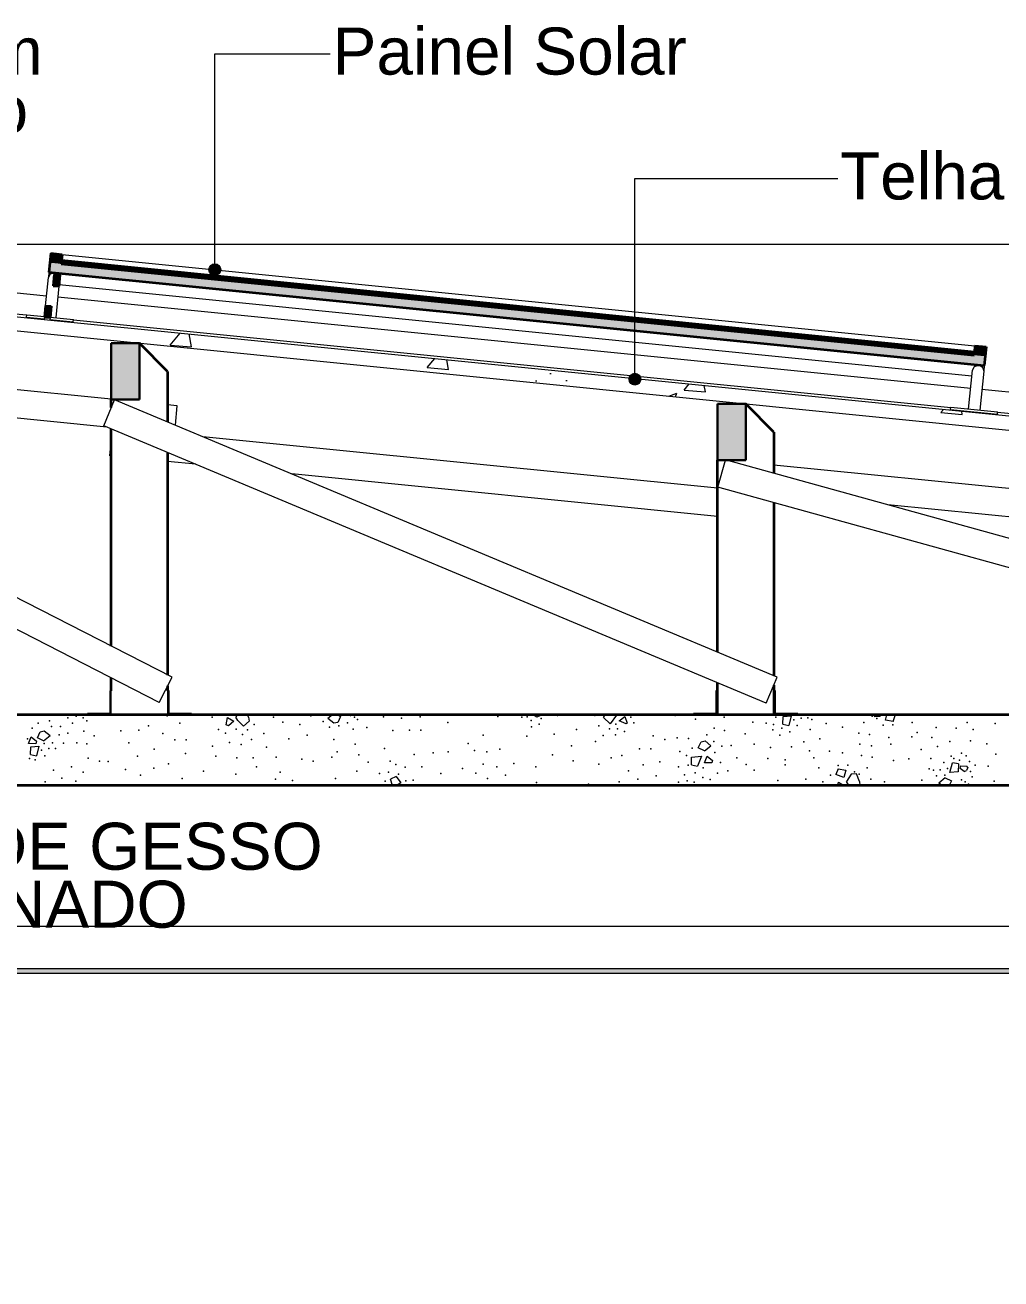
# Model space of a CAD drawing. Header units: metres. Extents: x -77 to 97, y 0 to 6.
# Drawn here: x 68.532 to 70.608, y 3.296 to 5.962 of the extents above; entities that cross this region are included whole.
import ezdxf

# ---------------------------------------------------------------- set-up
doc = ezdxf.new("R2010")
doc.units = ezdxf.units.M
doc.header["$MEASUREMENT"] = 0
doc.linetypes.add('broken', pattern=[2.46944, 1.41111, -1.05833])
for name, color, linetype in [('COTAS CORTE', 7, 'Continuous'), ('FORRO.EXEC', 7, 'Continuous'), ('LAJES.EST', 7, 'Continuous'), ('NOTAS-LAYOUT.EXEC', 7, 'Continuous'), ('S-BEAM-____-OTLN.IFC Model', 7, 'Continuous')]:
    doc.layers.add(name, color=color, linetype=linetype)
for name, color, linetype, lineweight, true_color in [('COTAS CORTE_Caneta_No__25', 7, 'Continuous', 13, 0x982312), ('ESTRUTURA-COB.EST_Caneta_No__97', 7, 'Continuous', 5, 0x6b6b6b), ('S-BEAM-____-OTLN.IFC Model_Caneta_No__13', 7, 'Continuous', 0, 0xaaaaaa)]:
    doc.layers.add(name, color=color, linetype=linetype, lineweight=lineweight, true_color=true_color)
for name, color, linetype, lineweight in [('ESTRUTURA-COB.EST_Caneta_No__241', 7, 'Continuous', 13), ('FORRO.EXEC_Caneta_No__241', 7, 'Continuous', 13), ('LAJES.EST_Caneta_No__1', 7, 'Continuous', 35), ('LAJES.EST_Caneta_No__241', 7, 'Continuous', 13), ('LAJES.EST_Caneta_No__96', 252, 'Continuous', 0), ('NOTAS-LAYOUT.EXEC_Caneta_No__241', 7, 'Continuous', 13), ('NOTAS-LAYOUT.EXEC_Caneta_No__5', 7, 'Continuous', 15), ('PAREDE CONSTRUIR_Caneta_No__241', 7, 'Continuous', 13), ('S-BEAM-____-OTLN.IFC Model_Caneta_No__1', 7, 'Continuous', 35), ('S-BEAM-____-OTLN.IFC Model_Caneta_No__2', 7, 'Continuous', 30)]:
    doc.layers.add(name, color=color, linetype=linetype, lineweight=lineweight)
doc.styles.add('ESTILO_GERADO_1', font='arial.ttf')
doc.dimstyles.new('ESTILO_GERADO__10', dxfattribs={"dimtxt": 0.1, "dimasz": 0.0475, "dimexe": 0.18, "dimexo": 0.624631, "dimgap": 0, "dimtad": 1, "dimzin": 0, "dimdsep": 46, "dimtxsty": 'ESTILO_GERADO_1', "dimblk": 'ARROWHEAD_11', "dimblk1": 'ARROWHEAD_11', "dimblk2": 'ARROWHEAD_11', "dimcen": 0.09, "dimclrd": 256, "dimclre": 256, "dimclrt": 256, "dimadec": 0, "dimazin": 0, "dimtfac": 1, "dimtdec": 4, "dimtmove": 0, "dimatfit": 3, "dimfxl": 0, "dimtolj": 1, "dimtzin": 0, "dimarcsym": 0})

# ---------------------------------------------------------------- blocks, each defined once
blk = doc.blocks.new('*X144', base_point=(29.8752, 0.7953))
at = {"layer": 'LAJES.EST_Caneta_No__241', "color": 7, "linetype": 'Continuous', "lineweight": 13}
for p, q in [((68.9596, 4.4738), (68.9625, 4.4894)), ((68.9625, 4.4894), (68.9757, 4.4819)), ((68.9757, 4.4819), (68.9647, 4.4717)), ((68.9826, 4.4953), (68.9799, 4.4906)), ((68.9842, 4.4836), (68.9799, 4.4906)), ((68.9964, 4.471), (68.9842, 4.4836)), ((69.008, 4.4822), (68.9964, 4.471)), ((69.0071, 4.4906), (69.0054, 4.4953)), ((69.0071, 4.4906), (69.008, 4.4822)), ((69.1856, 4.4953), (69.176, 4.4874)), ((69.1886, 4.4774), (69.176, 4.4874)), ((69.1968, 4.4794), (69.1886, 4.4774)), ((69.1964, 4.4953), (69.2029, 4.4921)), ((69.2029, 4.4921), (69.1968, 4.4794)), ((69.6207, 4.4906), (69.6124, 4.4953)), ((69.6285, 4.4939), (69.6207, 4.4906)), ((69.6289, 4.4953), (69.6285, 4.4939)), ((69.7621, 4.4894), (69.7658, 4.4953)), ((69.7621, 4.4894), (69.7762, 4.4766)), ((69.79, 4.4947), (69.7762, 4.4766)), ((69.7887, 4.4953), (69.79, 4.4947)), ((69.7954, 4.4827), (69.8073, 4.492)), ((69.8107, 4.4761), (69.7954, 4.4827)), ((69.8073, 4.492), (69.8126, 4.478)), ((70.1435, 4.4755), (70.1441, 4.4922)), ((70.1441, 4.4922), (70.1615, 4.4933)), ((70.1615, 4.4933), (70.1565, 4.4727)), ((70.3376, 4.4953), (70.3389, 4.4918)), ((70.3389, 4.4918), (70.3509, 4.4925)), ((70.3509, 4.4925), (70.3525, 4.4953)), ((70.3619, 4.4841), (70.3649, 4.4953)), ((70.3783, 4.4812), (70.3619, 4.4841)), ((70.3781, 4.4953), (70.3829, 4.4937)), ((70.3783, 4.4812), (70.3829, 4.4937)), ((68.5577, 4.4468), (68.5639, 4.4595)), ((68.5639, 4.4595), (68.572, 4.4616)), ((68.572, 4.4616), (68.5847, 4.4515)), ((68.9647, 4.4717), (68.9596, 4.4738)), ((69.8126, 4.478), (69.8107, 4.4761)), ((70.1435, 4.4755), (70.1565, 4.4727)), ((68.5386, 4.4347), (68.5442, 4.4487)), ((68.5545, 4.4339), (68.5386, 4.4347)), ((68.5429, 4.4108), (68.5435, 4.4275)), ((68.5435, 4.4275), (68.561, 4.4286)), ((68.5442, 4.4487), (68.5558, 4.4392)), ((68.5558, 4.4392), (68.5545, 4.4339)), ((68.561, 4.4286), (68.5559, 4.408)), ((68.5711, 4.4404), (68.5577, 4.4468)), ((68.5711, 4.4404), (68.5847, 4.4515)), ((69.9639, 4.425), (69.97, 4.4377)), ((69.97, 4.4377), (69.9782, 4.4398)), ((69.9772, 4.4186), (69.9909, 4.4298)), ((69.9782, 4.4398), (69.9909, 4.4298)), ((68.5429, 4.4108), (68.5559, 4.408)), ((69.9491, 4.389), (69.9497, 4.4057)), ((69.9497, 4.4057), (69.9706, 4.4076)), ((69.9706, 4.4076), (69.962, 4.3862)), ((69.9772, 4.4186), (69.9639, 4.425)), ((69.9771, 4.3937), (69.9828, 4.4077)), ((69.9828, 4.4077), (69.9944, 4.3982)), ((69.9491, 4.389), (69.962, 4.3862)), ((69.993, 4.393), (69.9771, 4.3937)), ((69.9944, 4.3982), (69.993, 4.393)), ((70.2613, 4.3807), (70.2567, 4.3682)), ((70.2613, 4.3807), (70.2777, 4.3778)), ((70.2777, 4.3778), (70.2736, 4.3625)), ((70.4993, 4.3731), (70.5044, 4.3937)), ((70.5167, 4.3743), (70.4993, 4.3731)), ((70.5174, 4.3909), (70.5044, 4.3937)), ((70.5174, 4.3909), (70.5167, 4.3743)), ((70.5211, 4.3816), (70.5224, 4.3868)), ((70.5292, 4.3749), (70.5211, 4.3816)), ((70.5224, 4.3868), (70.535, 4.3862)), ((70.5292, 4.3749), (70.5347, 4.377)), ((70.5371, 4.3831), (70.5347, 4.377)), ((70.5371, 4.3831), (70.535, 4.3862)), ((69.3212, 4.3645), (69.3091, 4.3589)), ((69.3133, 4.3453), (69.3091, 4.3589)), ((69.3212, 4.3645), (69.3307, 4.3508)), ((69.3307, 4.3508), (69.3216, 4.3453)), ((70.2736, 4.3625), (70.2567, 4.3682)), ((70.2609, 4.3453), (70.2621, 4.3523)), ((70.2621, 4.3523), (70.2744, 4.3453)), ((70.2888, 4.3694), (70.2795, 4.3535)), ((70.2838, 4.3464), (70.2795, 4.3535)), ((70.2849, 4.3453), (70.2838, 4.3464)), ((70.3007, 4.3701), (70.2888, 4.3694)), ((70.3067, 4.3534), (70.3007, 4.3701)), ((70.3067, 4.3534), (70.3076, 4.3453)), ((70.4892, 4.3613), (70.4756, 4.3502)), ((70.4818, 4.3453), (70.4756, 4.3502)), ((70.4892, 4.3613), (70.5026, 4.355)), ((70.5026, 4.355), (70.4979, 4.3453))]:
    blk.add_line(p, q, dxfattribs=at)
for p in [(68.5834, 4.4829), (68.6222, 4.4891), (68.6406, 4.4926), (68.6553, 4.4893), (68.6628, 4.4824), (68.8336, 4.4933), (68.9294, 4.4901), (69.0601, 4.4902), (69.0802, 4.4799), (69.1397, 4.4934), (69.1658, 4.4811), (69.2239, 4.4942), (69.2321, 4.4903), (69.2388, 4.4852), (69.2939, 4.4914), (69.3324, 4.488), (69.3723, 4.4909), (69.431, 4.4789), (69.5371, 4.4921), (69.5883, 4.4906), (69.6001, 4.4913), (69.6082, 4.4837), (69.6298, 4.4876), (69.6643, 4.4938), (69.7439, 4.4939), (69.8201, 4.4906), (69.9148, 4.494), (69.9582, 4.4864), (70.0191, 4.4905), (70.08, 4.4798), (70.1287, 4.4903), (70.1669, 4.4848), (70.1824, 4.4881), (70.1969, 4.4888), (70.2057, 4.4857), (70.3162, 4.4792), (70.3337, 4.4927), (70.3436, 4.4876), (70.3941, 4.4949), (70.4192, 4.4794), (70.5359, 4.4793), (70.5726, 4.4948), (68.5464, 4.4673), (68.5593, 4.4778), (68.5878, 4.4703), (68.604, 4.4526), (68.6072, 4.4709), (68.6226, 4.4565), (68.6322, 4.478), (68.6564, 4.4609), (68.7351, 4.4616), (68.7739, 4.4631), (68.7941, 4.4723), (68.8249, 4.4555), (68.8608, 4.4774), (68.943, 4.4645), (68.9583, 4.4561), (68.9807, 4.4649), (68.994, 4.4535), (69.0047, 4.4635), (69.0187, 4.4749), (69.0398, 4.4559), (69.1164, 4.4746), (69.1314, 4.4521), (69.1789, 4.4692), (69.1994, 4.472), (69.2176, 4.4782), (69.2294, 4.465), (69.2587, 4.4683), (69.3142, 4.4619), (69.3497, 4.4625), (69.3735, 4.4627), (69.5063, 4.4524), (69.6091, 4.4696), (69.6254, 4.4759), (69.6571, 4.454), (69.7051, 4.4644), (69.7525, 4.4722), (69.775, 4.4656), (69.7877, 4.4527), (69.7883, 4.4757), (69.792, 4.4659), (69.807, 4.4602), (69.8268, 4.4782), (69.982, 4.4528), (69.9978, 4.4667), (70.0195, 4.4619), (70.0636, 4.4548), (70.1082, 4.478), (70.1228, 4.4633), (70.1241, 4.4747), (70.1372, 4.4525), (70.1414, 4.4672), (70.1589, 4.459), (70.1743, 4.4726), (70.2022, 4.4639), (70.2361, 4.4768), (70.2704, 4.4695), (70.3056, 4.4566), (70.3282, 4.4533), (70.3574, 4.4735), (70.3781, 4.4743), (70.4296, 4.4578), (70.4698, 4.4683), (70.5122, 4.4669), (70.5488, 4.4639), (70.5954, 4.4769), (68.5367, 4.4447), (68.5722, 4.4344), (68.5898, 4.4357), (68.613, 4.435), (68.6416, 4.4357), (68.6628, 4.4335), (68.6787, 4.4509), (68.7522, 4.4356), (68.8503, 4.4421), (68.8744, 4.4423), (68.9306, 4.4287), (68.9668, 4.4363), (68.9912, 4.4326), (69.0133, 4.443), (69.0451, 4.427), (69.0926, 4.4444), (69.1886, 4.4428), (69.2338, 4.4328), (69.4744, 4.4347), (69.5994, 4.4502), (69.6942, 4.4296), (69.7453, 4.4388), (69.7618, 4.4517), (69.8682, 4.4509), (69.8926, 4.4428), (69.9188, 4.4468), (69.943, 4.4454), (69.9972, 4.439), (70.014, 4.4288), (70.0339, 4.4299), (70.083, 4.4327), (70.1175, 4.426), (70.162, 4.4277), (70.1882, 4.4382), (70.2225, 4.4447), (70.3074, 4.4327), (70.3322, 4.4292), (70.3692, 4.4474), (70.3735, 4.4328), (70.4181, 4.4483), (70.4605, 4.4475), (70.4727, 4.4282), (70.4989, 4.4387), (70.5433, 4.4404), (70.5779, 4.4337), (68.5408, 4.4026), (68.5528, 4.3994), (68.5663, 4.4202), (68.5738, 4.4079), (68.5818, 4.4235), (68.5963, 4.4241), (68.6661, 4.4036), (68.7707, 4.4076), (68.8061, 4.4226), (68.8729, 4.4131), (68.9371, 4.4072), (68.9819, 4.4038), (69.0168, 4.4039), (69.066, 4.4054), (69.1204, 4.4009), (69.1844, 4.4055), (69.1958, 4.4169), (69.2418, 4.4104), (69.2966, 4.4237), (69.3592, 4.4111), (69.3995, 4.4149), (69.4316, 4.417), (69.4874, 4.4197), (69.5143, 4.4169), (69.5419, 4.4221), (69.6537, 4.4107), (69.7787, 4.4039), (69.801, 4.4086), (69.8391, 4.4229), (69.8627, 4.4228), (69.9247, 4.4171), (69.9387, 4.4087), (69.9508, 4.4243), (69.999, 4.415), (70.046, 4.4039), (70.1121, 4.4025), (70.1486, 4.3995), (70.2004, 4.4189), (70.21, 4.4041), (70.2428, 4.4181), (70.2704, 4.4144), (70.3114, 4.4086), (70.334, 4.4052), (70.4118, 4.4015), (70.4383, 4.4217), (70.4587, 4.4025), (70.5019, 4.4074), (70.5074, 4.4023), (70.5195, 4.3992), (70.5237, 4.4139), (70.5338, 4.4079), (70.5972, 4.4116), (68.5921, 4.3778), (68.6304, 4.385), (68.6554, 4.3738), (68.6901, 4.3971), (68.7082, 4.3964), (68.7455, 4.3794), (68.8056, 4.382), (68.837, 4.3915), (68.911, 4.3759), (69.024, 4.3851), (69.0743, 4.3732), (69.1448, 4.3971), (69.2376, 4.3759), (69.2616, 4.395), (69.3046, 4.3732), (69.308, 4.3966), (69.3203, 4.3901), (69.3405, 4.3841), (69.3759, 4.3846), (69.4625, 4.3814), (69.5064, 4.3907), (69.5356, 4.3846), (69.5712, 4.3921), (69.6185, 4.385), (69.6975, 4.3978), (69.7521, 4.3906), (69.8157, 4.376), (69.8464, 4.3888), (69.8824, 4.3958), (69.9218, 4.3851), (69.9422, 4.3883), (69.957, 4.372), (69.9742, 4.383), (70.0108, 4.394), (70.0267, 4.3763), (70.0654, 4.3895), (70.0824, 4.3781), (70.1485, 4.389), (70.2204, 4.3825), (70.2615, 4.3876), (70.2822, 4.3884), (70.296, 4.3743), (70.3234, 4.3827), (70.3792, 4.398), (70.4552, 4.3807), (70.464, 4.3776), (70.4784, 4.3783), (70.4865, 4.3938), (70.494, 4.3816), (70.5412, 4.3965), (70.5433, 4.375), (70.5526, 4.3884), (70.5809, 4.3866), (68.5745, 4.3531), (68.6101, 4.3607), (68.6393, 4.3545), (68.7768, 4.367), (68.8655, 4.3602), (68.9563, 4.346), (68.9803, 4.3693), (69.0641, 4.3584), (69.1004, 4.3556), (69.1921, 4.3602), (69.2856, 4.3708), (69.2975, 4.3542), (69.3263, 4.3692), (69.3414, 4.3551), (69.3576, 4.3568), (69.4158, 4.3705), (69.4903, 4.3714), (69.5153, 4.3602), (69.5536, 4.3674), (69.5929, 4.3458), (69.6193, 4.3514), (69.7303, 4.3483), (69.7957, 4.3531), (69.835, 4.3583), (69.8743, 4.3654), (69.883, 4.3457), (69.9218, 4.3519), (69.9343, 4.368), (69.9402, 4.3554), (69.9549, 4.3522), (69.9736, 4.3625), (69.9888, 4.3582), (70.0049, 4.3715), (70.1333, 4.3561), (70.1925, 4.3587), (70.229, 4.3529), (70.2455, 4.3669), (70.306, 4.3692), (70.331, 4.3583), (70.3597, 4.3531), (70.4393, 4.3562), (70.4705, 4.366), (70.4881, 4.3673), (70.5236, 4.357), (70.5317, 4.3531), (70.5385, 4.348), (70.5469, 4.3634), (70.5935, 4.3542)]:
    blk.add_point(p, dxfattribs=at)
blk = doc.blocks.new('*D148', base_point=(29.8752, 0.7953))
at = {"layer": 'COTAS CORTE_Caneta_No__25', "linetype": 'Continuous', "lineweight": 13, "true_color": 0x982312}
for points in [[(70.7767, 3.9553), (70.7776, 3.9505), (70.7803, 3.9464), (70.7844, 3.9437), (70.7892, 3.9428), (70.794, 3.9437), (70.798, 3.9464), (70.8007, 3.9505), (70.8017, 3.9553), (70.8007, 3.9601), (70.798, 3.9641), (70.794, 3.9668), (70.7892, 3.9678), (70.7844, 3.9668), (70.7803, 3.9641), (70.7776, 3.9601)], [(70.7767, 3.9453), (70.7776, 3.9405), (70.7803, 3.9364), (70.7844, 3.9337), (70.7892, 3.9328), (70.794, 3.9337), (70.798, 3.9364), (70.8007, 3.9405), (70.8017, 3.9453), (70.8007, 3.9501), (70.798, 3.9541), (70.794, 3.9568), (70.7892, 3.9578), (70.7844, 3.9568), (70.7803, 3.9541), (70.7776, 3.9501)], [(70.7767, 0.7953), (70.7776, 0.7905), (70.7803, 0.7864), (70.7844, 0.7837), (70.7892, 0.7828), (70.794, 0.7837), (70.798, 0.7864), (70.8007, 0.7905), (70.8017, 0.7953), (70.8007, 0.8001), (70.798, 0.8041), (70.794, 0.8068), (70.7892, 0.8078), (70.7844, 0.8068), (70.7803, 0.8041), (70.7776, 0.8001)]]:
    blk.add_hatch(color=24, dxfattribs=at).paths.add_polyline_path(points)
at = {"layer": 'COTAS CORTE_Caneta_No__25', "color": 24, "linetype": 'Continuous', "lineweight": 13, "true_color": 0x982312}
for p, q in [((70.7767, 3.9453), (70.1646, 3.9453)), ((70.7892, 0.8078), (70.7892, 3.9328)), ((70.8361, 3.9453), (70.8017, 3.9453)), ((70.7767, 0.7953), (70.7423, 0.7953)), ((70.7892, 0.7703), (70.7892, 0.7828)), ((71.4138, 0.7953), (70.8017, 0.7953))]:
    blk.add_line(p, q, dxfattribs=at)
for centre in [(70.7892, 3.9453), (70.7892, 0.7953)]:
    blk.add_circle(centre, 0.0125, dxfattribs=at)
at = {"layer": 'COTAS CORTE_Caneta_No__25', "color": 24, "lineweight": 13, "true_color": 0x982312, "char_height": 0.1, "attachment_point": 7, "rotation": 90, "style": 'ESTILO_GERADO_1'}
for s, insert in [('\\A1;{\\pql;\\fArial|b0|i0|c0|p0;\\W1.000000;0,01}', (70.7692, 3.6659)), ('\\A1;{\\pql;\\fArial|b0|i0|c0|p0;\\W1.000000;3,15}', (70.7692, 2.1034))]:
    blk.add_mtext(s, dxfattribs=dict(at, insert=insert))
blk = doc.blocks.new('ARROWHEAD_11')
at = {"color": 0, "linetype": 'Continuous', "lineweight": 0}
blk.add_line((0, 0), (-1, 0), dxfattribs=at)
at = {"color": 0, "linetype": 'Continuous', "lineweight": 0, "const_width": 0.25, "flags": 128}
blk.add_lwpolyline([(-0.125, 0, 1), (0.125, 0, 1)], format="xyb", close=True, dxfattribs=at)
blk = doc.blocks.new('*D149', base_point=(29.8752, 0.7953))
at = {"layer": 'COTAS CORTE_Caneta_No__25', "linetype": 'Continuous', "lineweight": 13, "true_color": 0x982312}
for points in [[(70.7767, 3.9553), (70.7776, 3.9505), (70.7803, 3.9464), (70.7844, 3.9437), (70.7892, 3.9428), (70.794, 3.9437), (70.798, 3.9464), (70.8007, 3.9505), (70.8017, 3.9553), (70.8007, 3.9601), (70.798, 3.9641), (70.794, 3.9668), (70.7892, 3.9678), (70.7844, 3.9668), (70.7803, 3.9641), (70.7776, 3.9601)], [(70.7767, 3.9453), (70.7776, 3.9405), (70.7803, 3.9364), (70.7844, 3.9337), (70.7892, 3.9328), (70.794, 3.9337), (70.798, 3.9364), (70.8007, 3.9405), (70.8017, 3.9453), (70.8007, 3.9501), (70.798, 3.9541), (70.794, 3.9568), (70.7892, 3.9578), (70.7844, 3.9568), (70.7803, 3.9541), (70.7776, 3.9501)]]:
    blk.add_hatch(color=24, dxfattribs=at).paths.add_polyline_path(points)
at = {"layer": 'COTAS CORTE_Caneta_No__25', "color": 24, "linetype": 'Continuous', "lineweight": 13, "true_color": 0x982312}
for p, q in [((70.7767, 3.9553), (70.1646, 3.9553)), ((70.8361, 3.9553), (70.8017, 3.9553)), ((70.7767, 3.9453), (70.1646, 3.9453)), ((70.7892, 3.9453), (70.7892, 3.9453)), ((70.8361, 3.9453), (70.8017, 3.9453))]:
    blk.add_line(p, q, dxfattribs=at)
for centre in [(70.7892, 3.9553), (70.7892, 3.9453)]:
    blk.add_circle(centre, 0.0125, dxfattribs=at)
blk = doc.blocks.new('*D150', base_point=(29.8752, 0.7953))
at = {"layer": 'COTAS CORTE_Caneta_No__25', "linetype": 'Continuous', "lineweight": 13, "true_color": 0x982312}
for points in [[(70.7767, 4.3453), (70.7776, 4.3405), (70.7803, 4.3364), (70.7844, 4.3337), (70.7892, 4.3328), (70.794, 4.3337), (70.798, 4.3364), (70.8007, 4.3405), (70.8017, 4.3453), (70.8007, 4.3501), (70.798, 4.3541), (70.794, 4.3568), (70.7892, 4.3578), (70.7844, 4.3568), (70.7803, 4.3541), (70.7776, 4.3501)], [(70.7767, 3.9553), (70.7776, 3.9505), (70.7803, 3.9464), (70.7844, 3.9437), (70.7892, 3.9428), (70.794, 3.9437), (70.798, 3.9464), (70.8007, 3.9505), (70.8017, 3.9553), (70.8007, 3.9601), (70.798, 3.9641), (70.794, 3.9668), (70.7892, 3.9678), (70.7844, 3.9668), (70.7803, 3.9641), (70.7776, 3.9601)], [(70.7767, 3.9453), (70.7776, 3.9405), (70.7803, 3.9364), (70.7844, 3.9337), (70.7892, 3.9328), (70.794, 3.9337), (70.798, 3.9364), (70.8007, 3.9405), (70.8017, 3.9453), (70.8007, 3.9501), (70.798, 3.9541), (70.794, 3.9568), (70.7892, 3.9578), (70.7844, 3.9568), (70.7803, 3.9541), (70.7776, 3.9501)]]:
    blk.add_hatch(color=24, dxfattribs=at).paths.add_polyline_path(points)
at = {"layer": 'COTAS CORTE_Caneta_No__25', "color": 24, "linetype": 'Continuous', "lineweight": 13, "true_color": 0x982312}
for p, q in [((70.7767, 4.3453), (70.7423, 4.3453)), ((71.4138, 4.3453), (70.8017, 4.3453)), ((70.7892, 3.9678), (70.7892, 4.3328)), ((70.7767, 3.9553), (70.1646, 3.9553)), ((70.8361, 3.9553), (70.8017, 3.9553))]:
    blk.add_line(p, q, dxfattribs=at)
for centre in [(70.7892, 4.3453), (70.7892, 3.9553)]:
    blk.add_circle(centre, 0.0125, dxfattribs=at)
at = {"layer": 'COTAS CORTE_Caneta_No__25', "color": 24, "lineweight": 13, "true_color": 0x982312, "insert": (70.7692, 4.0168), "char_height": 0.1, "attachment_point": 7, "rotation": 90, "style": 'ESTILO_GERADO_1'}
blk.add_mtext('\\A1;{\\pql;\\fArial|b0|i0|c0|p0;\\W1.000000;0,39}', dxfattribs=at)
blk = doc.blocks.new('Rótulo_45_4', base_point=(67.5655, 3.9553))
at = {"layer": 'NOTAS-LAYOUT.EXEC', "linetype": 'Continuous', "lineweight": 0, "true_color": 0x000000}
blk.add_hatch(color=18, dxfattribs=at).paths.add_polyline_path([(67.553, 3.9553), (67.5539, 3.9505), (67.5566, 3.9464), (67.5607, 3.9437), (67.5655, 3.9428), (67.5703, 3.9437), (67.5743, 3.9464), (67.577, 3.9505), (67.578, 3.9553), (67.577, 3.9601), (67.5743, 3.9641), (67.5703, 3.9668), (67.5655, 3.9678), (67.5607, 3.9668), (67.5566, 3.9641), (67.5539, 3.9601)])
at = {"layer": 'NOTAS-LAYOUT.EXEC_Caneta_No__241', "color": 7, "linetype": 'broken', "lineweight": 13}
for p, q in [((67.5655, 3.9678), (67.5655, 4.1474)), ((67.5655, 4.1474), (67.8869, 4.1474))]:
    blk.add_line(p, q, dxfattribs=at)
at = {"layer": 'NOTAS-LAYOUT.EXEC_Caneta_No__5', "color": 7, "linetype": 'Continuous', "lineweight": 15}
blk.add_circle((67.5655, 3.9553), 0.0125, dxfattribs=at)
at = {"layer": 'NOTAS-LAYOUT.EXEC_Caneta_No__241', "color": 7, "lineweight": 13, "insert": (67.8919, 4.266), "char_height": 0.1, "width": 1.5, "attachment_point": 1, "line_spacing_factor": 0.739093, "style": 'ESTILO_GERADO_1'}
blk.add_mtext('\\A1;{\\pql;\\pt0,241;\\fArial|b0|i0|c0|p0;\\W1.000000;FORRO DE GESSO ACARTONADO\\fArial|b0|i0|c0|p0;\\W1.000000;\\A1{\\H.66x;\\S^  ;}\\fArial|b0|i0|c0|p0;\\W1.000000;\\fArial|b0|i0|c0|p0;\\W1.000000;\\A1{\\H.66x;\\S^  ;}\\fArial|b0|i0|c0|p0;\\W1.000000;\\fArial|b0|i0|c0|p0;\\W1.000000;\\fArial|b0|i0|c0|p0;\\W1.000000;\\fArial|b0|i0|c0|p0;\\W1.000000;\\fArial|b0|i0|c0|p0;\\W1.000000;\\fArial|b0|i0|c0|p0;\\W1.000000;\\fArial|b0|i0|c0|p0;\\W1.000000;\\A1{\\H.66x;\\S^  ;}\\fArial|b0|i0|c0|p0;\\W1.000000;\\fArial|b0|i0|c0|p0;\\W1.000000;\\A1{\\H.66x;\\S^  ;}\\fArial|b0|i0|c0|p0;\\W1.000000;\\fArial|b0|i0|c0|p0;\\W1.000000;\\fArial|b0|i0|c0|p0;\\W1.000000;\\fArial|b0|i0|c0|p0;\\W1.000000;\\fArial|b0|i0|c0|p0;\\W1.000000;\\fArial|b0|i0|c0|p0;\\W1.000000;\\fArial|b0|i0|c0|p0;\\W1.000000;\\A1{\\H.66x;\\S^  ;}\\fArial|b0|i0|c0|p0;\\W1.000000;\\fArial|b0|i0|c0|p0;\\W1.000000;\\A1{\\H.66x;\\S^  ;}\\fArial|b0|i0|c0|p0;\\W1.000000;\\fArial|b0|i0|c0|p0;\\W1.000000;\\fArial|b0|i0|c0|p0;\\W1.000000;\\fArial|b0|i0|c0|p0;\\W1.000000;\\fArial|b0|i0|c0|p0;\\W1.000000;\\fArial|b0|i0|c0|p0;\\W1.000000;\\fArial|b0|i0|c0|p0;\\W1.000000;\\A1{\\H.66x;\\S^  ;}\\fArial|b0|i0|c0|p0;\\W1.000000;\\fArial|b0|i0|c0|p0;\\W1.000000;\\A1{\\H.66x;\\S^  ;}\\fArial|b0|i0|c0|p0;\\W1.000000;\\fArial|b0|i0|c0|p0;\\W1.000000;\\fArial|b0|i0|c0|p0;\\W1.000000;\\fArial|b0|i0|c0|p0;\\W1.000000;\\fArial|b0|i0|c0|p0;\\W1.000000;\\fArial|b0|i0|c0|p0;\\W1.000000;\\fArial|b0|i0|c0|p0;\\W1.000000;\\A1{\\H.66x;\\S^  ;}\\fArial|b0|i0|c0|p0;\\W1.000000;\\fArial|b0|i0|c0|p0;\\W1.000000;\\A1{\\H.66x;\\S^  ;}\\fArial|b0|i0|c0|p0;\\W1.000000;\\fArial|b0|i0|c0|p0;\\W1.000000;\\fArial|b0|i0|c0|p0;\\W1.000000;\\fArial|b0|i0|c0|p0;\\W1.000000;\\fArial|b0|i0|c0|p0;\\W1.000000;\\fArial|b0|i0|c0|p0;\\W1.000000;\\fArial|b0|i0|c0|p0;\\W1.000000;\\A1{\\H.66x;\\S^  ;}\\fArial|b0|i0|c0|p0;\\W1.000000;}', dxfattribs=at)
blk = doc.blocks.new('Rótulo_48_4', base_point=(67.3252, 5.4658))
at = {"layer": 'NOTAS-LAYOUT.EXEC', "linetype": 'Continuous', "lineweight": 0, "true_color": 0x000000}
blk.add_hatch(color=18, dxfattribs=at).paths.add_polyline_path([(67.3127, 5.4658), (67.3136, 5.461), (67.3163, 5.4569), (67.3204, 5.4542), (67.3252, 5.4533), (67.3299, 5.4542), (67.334, 5.4569), (67.3367, 5.461), (67.3377, 5.4658), (67.3367, 5.4705), (67.334, 5.4746), (67.3299, 5.4773), (67.3252, 5.4783), (67.3204, 5.4773), (67.3163, 5.4746), (67.3136, 5.4705)])
at = {"layer": 'NOTAS-LAYOUT.EXEC_Caneta_No__241', "color": 7, "linetype": 'broken', "lineweight": 13}
for p, q in [((67.3252, 5.4783), (67.3252, 5.8379)), ((67.3252, 5.8379), (67.7256, 5.8379))]:
    blk.add_line(p, q, dxfattribs=at)
at = {"layer": 'NOTAS-LAYOUT.EXEC_Caneta_No__5', "color": 7, "linetype": 'Continuous', "lineweight": 15}
blk.add_circle((67.3252, 5.4658), 0.0125, dxfattribs=at)
at = {"layer": 'NOTAS-LAYOUT.EXEC_Caneta_No__241', "color": 7, "lineweight": 13, "insert": (67.7306, 5.9566), "char_height": 0.1, "width": 1.5, "attachment_point": 1, "line_spacing_factor": 0.746701, "style": 'ESTILO_GERADO_1'}
blk.add_mtext('\\A1;{\\pql;\\pt0,241;\\fArial|b0|i0|c0|p0;\\W1.000000;Cumeeira em Fibrocimento\\fArial|b0|i0|c0|p0;\\W1.000000;\\A1{\\H.66x;\\S^  ;}\\fArial|b0|i0|c0|p0;\\W1.000000;\\fArial|b0|i0|c0|p0;\\W1.000000;\\A1{\\H.66x;\\S^  ;}\\fArial|b0|i0|c0|p0;\\W1.000000;\\fArial|b0|i0|c0|p0;\\W1.000000;\\fArial|b0|i0|c0|p0;\\W1.000000;\\fArial|b0|i0|c0|p0;\\W1.000000;\\fArial|b0|i0|c0|p0;\\W1.000000;\\fArial|b0|i0|c0|p0;\\W1.000000;\\fArial|b0|i0|c0|p0;\\W1.000000;\\A1{\\H.66x;\\S^  ;}\\fArial|b0|i0|c0|p0;\\W1.000000;\\fArial|b0|i0|c0|p0;\\W1.000000;\\A1{\\H.66x;\\S^  ;}\\fArial|b0|i0|c0|p0;\\W1.000000;\\fArial|b0|i0|c0|p0;\\W1.000000;\\fArial|b0|i0|c0|p0;\\W1.000000;\\fArial|b0|i0|c0|p0;\\W1.000000;\\fArial|b0|i0|c0|p0;\\W1.000000;\\fArial|b0|i0|c0|p0;\\W1.000000;\\fArial|b0|i0|c0|p0;\\W1.000000;\\A1{\\H.66x;\\S^  ;}\\fArial|b0|i0|c0|p0;\\W1.000000;\\fArial|b0|i0|c0|p0;\\W1.000000;\\A1{\\H.66x;\\S^  ;}\\fArial|b0|i0|c0|p0;\\W1.000000;\\fArial|b0|i0|c0|p0;\\W1.000000;\\fArial|b0|i0|c0|p0;\\W1.000000;\\fArial|b0|i0|c0|p0;\\W1.000000;\\fArial|b0|i0|c0|p0;\\W1.000000;\\fArial|b0|i0|c0|p0;\\W1.000000;\\fArial|b0|i0|c0|p0;\\W1.000000;\\A1{\\H.66x;\\S^  ;}\\fArial|b0|i0|c0|p0;\\W1.000000;\\fArial|b0|i0|c0|p0;\\W1.000000;\\A1{\\H.66x;\\S^  ;}\\fArial|b0|i0|c0|p0;\\W1.000000;\\fArial|b0|i0|c0|p0;\\W1.000000;\\fArial|b0|i0|c0|p0;\\W1.000000;\\fArial|b0|i0|c0|p0;\\W1.000000;\\fArial|b0|i0|c0|p0;\\W1.000000;\\fArial|b0|i0|c0|p0;\\W1.000000;\\fArial|b0|i0|c0|p0;\\W1.000000;\\A1{\\H.66x;\\S^  ;}\\fArial|b0|i0|c0|p0;\\W1.000000;\\fArial|b0|i0|c0|p0;\\W1.000000;\\A1{\\H.66x;\\S^  ;}\\fArial|b0|i0|c0|p0;\\W1.000000;\\fArial|b0|i0|c0|p0;\\W1.000000;\\fArial|b0|i0|c0|p0;\\W1.000000;\\fArial|b0|i0|c0|p0;\\W1.000000;\\fArial|b0|i0|c0|p0;\\W1.000000;\\fArial|b0|i0|c0|p0;\\W1.000000;\\fArial|b0|i0|c0|p0;\\W1.000000;\\A1{\\H.66x;\\S^  ;}\\fArial|b0|i0|c0|p0;\\W1.000000;}', dxfattribs=at)
blk = doc.blocks.new('Rótulo_49_4', base_point=(69.829, 5.209))
at = {"layer": 'NOTAS-LAYOUT.EXEC', "linetype": 'Continuous', "lineweight": 0, "true_color": 0x000000}
blk.add_hatch(color=18, dxfattribs=at).paths.add_polyline_path([(69.8165, 5.209), (69.8174, 5.2042), (69.8201, 5.2001), (69.8242, 5.1974), (69.829, 5.1965), (69.8337, 5.1974), (69.8378, 5.2001), (69.8405, 5.2042), (69.8415, 5.209), (69.8405, 5.2138), (69.8378, 5.2178), (69.8337, 5.2205), (69.829, 5.2215), (69.8242, 5.2205), (69.8201, 5.2178), (69.8174, 5.2138)])
at = {"layer": 'NOTAS-LAYOUT.EXEC_Caneta_No__241', "color": 7, "linetype": 'broken', "lineweight": 13}
for p, q in [((69.829, 5.2215), (69.829, 5.6354)), ((69.829, 5.6354), (70.2606, 5.6354))]:
    blk.add_line(p, q, dxfattribs=at)
at = {"layer": 'NOTAS-LAYOUT.EXEC_Caneta_No__5', "color": 7, "linetype": 'Continuous', "lineweight": 15}
blk.add_circle((69.829, 5.209), 0.0125, dxfattribs=at)
at = {"layer": 'NOTAS-LAYOUT.EXEC_Caneta_No__241', "color": 7, "lineweight": 13, "insert": (70.2656, 5.6912), "char_height": 0.1, "attachment_point": 1, "style": 'ESTILO_GERADO_1'}
blk.add_mtext('\\A1;{\\pql;\\pt0,241;\\fArial|b0|i0|c0|p0;\\W1.000000;Telha em Fibrocimento\\fArial|b0|i0|c0|p0;\\W1.000000;\\A1{\\H.66x;\\S^  ;}\\fArial|b0|i0|c0|p0;\\W1.000000;\\fArial|b0|i0|c0|p0;\\W1.000000;\\A1{\\H.66x;\\S^  ;}\\fArial|b0|i0|c0|p0;\\W1.000000;\\fArial|b0|i0|c0|p0;\\W1.000000;\\fArial|b0|i0|c0|p0;\\W1.000000;\\fArial|b0|i0|c0|p0;\\W1.000000;\\fArial|b0|i0|c0|p0;\\W1.000000;\\fArial|b0|i0|c0|p0;\\W1.000000;\\fArial|b0|i0|c0|p0;\\W1.000000;\\A1{\\H.66x;\\S^  ;}\\fArial|b0|i0|c0|p0;\\W1.000000;\\fArial|b0|i0|c0|p0;\\W1.000000;\\A1{\\H.66x;\\S^  ;}\\fArial|b0|i0|c0|p0;\\W1.000000;\\fArial|b0|i0|c0|p0;\\W1.000000;\\fArial|b0|i0|c0|p0;\\W1.000000;\\fArial|b0|i0|c0|p0;\\W1.000000;\\fArial|b0|i0|c0|p0;\\W1.000000;\\fArial|b0|i0|c0|p0;\\W1.000000;\\fArial|b0|i0|c0|p0;\\W1.000000;\\A1{\\H.66x;\\S^  ;}\\fArial|b0|i0|c0|p0;\\W1.000000;\\fArial|b0|i0|c0|p0;\\W1.000000;\\A1{\\H.66x;\\S^  ;}\\fArial|b0|i0|c0|p0;\\W1.000000;\\fArial|b0|i0|c0|p0;\\W1.000000;\\fArial|b0|i0|c0|p0;\\W1.000000;\\fArial|b0|i0|c0|p0;\\W1.000000;\\fArial|b0|i0|c0|p0;\\W1.000000;\\fArial|b0|i0|c0|p0;\\W1.000000;\\fArial|b0|i0|c0|p0;\\W1.000000;\\A1{\\H.66x;\\S^  ;}\\fArial|b0|i0|c0|p0;\\W1.000000;\\fArial|b0|i0|c0|p0;\\W1.000000;\\A1{\\H.66x;\\S^  ;}\\fArial|b0|i0|c0|p0;\\W1.000000;\\fArial|b0|i0|c0|p0;\\W1.000000;\\fArial|b0|i0|c0|p0;\\W1.000000;\\fArial|b0|i0|c0|p0;\\W1.000000;\\fArial|b0|i0|c0|p0;\\W1.000000;\\fArial|b0|i0|c0|p0;\\W1.000000;\\fArial|b0|i0|c0|p0;\\W1.000000;\\A1{\\H.66x;\\S^  ;}\\fArial|b0|i0|c0|p0;\\W1.000000;\\fArial|b0|i0|c0|p0;\\W1.000000;\\A1{\\H.66x;\\S^  ;}\\fArial|b0|i0|c0|p0;\\W1.000000;\\fArial|b0|i0|c0|p0;\\W1.000000;\\fArial|b0|i0|c0|p0;\\W1.000000;\\fArial|b0|i0|c0|p0;\\W1.000000;\\fArial|b0|i0|c0|p0;\\W1.000000;\\fArial|b0|i0|c0|p0;\\W1.000000;\\fArial|b0|i0|c0|p0;\\W1.000000;\\A1{\\H.66x;\\S^  ;}\\fArial|b0|i0|c0|p0;\\W1.000000;}', dxfattribs=at)
blk = doc.blocks.new('Rótulo_64_4', base_point=(68.9353, 5.4417))
at = {"layer": 'NOTAS-LAYOUT.EXEC', "linetype": 'Continuous', "lineweight": 0, "true_color": 0x000000}
blk.add_hatch(color=18, dxfattribs=at).paths.add_polyline_path([(68.9228, 5.4417), (68.9238, 5.4369), (68.9265, 5.4329), (68.9305, 5.4301), (68.9353, 5.4292), (68.9401, 5.4301), (68.9441, 5.4329), (68.9468, 5.4369), (68.9478, 5.4417), (68.9468, 5.4465), (68.9441, 5.4505), (68.9401, 5.4532), (68.9353, 5.4542), (68.9305, 5.4532), (68.9265, 5.4505), (68.9238, 5.4465)])
at = {"layer": 'NOTAS-LAYOUT.EXEC_Caneta_No__241', "color": 7, "linetype": 'broken', "lineweight": 13}
for p, q in [((68.9353, 5.4542), (68.9353, 5.9008)), ((68.9353, 5.9008), (69.1809, 5.9008))]:
    blk.add_line(p, q, dxfattribs=at)
at = {"layer": 'NOTAS-LAYOUT.EXEC_Caneta_No__5', "color": 7, "linetype": 'Continuous', "lineweight": 15}
blk.add_circle((68.9353, 5.4417), 0.0125, dxfattribs=at)
at = {"layer": 'NOTAS-LAYOUT.EXEC_Caneta_No__241', "color": 7, "lineweight": 13, "insert": (69.1859, 5.9566), "char_height": 0.1, "attachment_point": 1, "style": 'ESTILO_GERADO_1'}
blk.add_mtext('\\A1;{\\pql;\\pt0,241;\\fArial|b0|i0|c0|p0;\\W1.000000;Painel Solar\\fArial|b0|i0|c0|p0;\\W1.000000;\\A1{\\H.66x;\\S^  ;}\\fArial|b0|i0|c0|p0;\\W1.000000;\\fArial|b0|i0|c0|p0;\\W1.000000;\\A1{\\H.66x;\\S^  ;}\\fArial|b0|i0|c0|p0;\\W1.000000;\\fArial|b0|i0|c0|p0;\\W1.000000;\\fArial|b0|i0|c0|p0;\\W1.000000;\\fArial|b0|i0|c0|p0;\\W1.000000;\\fArial|b0|i0|c0|p0;\\W1.000000;\\fArial|b0|i0|c0|p0;\\W1.000000;\\fArial|b0|i0|c0|p0;\\W1.000000;\\A1{\\H.66x;\\S^  ;}\\fArial|b0|i0|c0|p0;\\W1.000000;\\fArial|b0|i0|c0|p0;\\W1.000000;\\A1{\\H.66x;\\S^  ;}\\fArial|b0|i0|c0|p0;\\W1.000000;\\fArial|b0|i0|c0|p0;\\W1.000000;\\fArial|b0|i0|c0|p0;\\W1.000000;\\fArial|b0|i0|c0|p0;\\W1.000000;\\fArial|b0|i0|c0|p0;\\W1.000000;\\fArial|b0|i0|c0|p0;\\W1.000000;\\fArial|b0|i0|c0|p0;\\W1.000000;\\A1{\\H.66x;\\S^  ;}\\fArial|b0|i0|c0|p0;\\W1.000000;\\fArial|b0|i0|c0|p0;\\W1.000000;\\A1{\\H.66x;\\S^  ;}\\fArial|b0|i0|c0|p0;\\W1.000000;\\fArial|b0|i0|c0|p0;\\W1.000000;\\fArial|b0|i0|c0|p0;\\W1.000000;\\fArial|b0|i0|c0|p0;\\W1.000000;\\fArial|b0|i0|c0|p0;\\W1.000000;\\fArial|b0|i0|c0|p0;\\W1.000000;\\fArial|b0|i0|c0|p0;\\W1.000000;\\A1{\\H.66x;\\S^  ;}\\fArial|b0|i0|c0|p0;\\W1.000000;\\fArial|b0|i0|c0|p0;\\W1.000000;\\A1{\\H.66x;\\S^  ;}\\fArial|b0|i0|c0|p0;\\W1.000000;\\fArial|b0|i0|c0|p0;\\W1.000000;\\fArial|b0|i0|c0|p0;\\W1.000000;\\fArial|b0|i0|c0|p0;\\W1.000000;\\fArial|b0|i0|c0|p0;\\W1.000000;\\fArial|b0|i0|c0|p0;\\W1.000000;\\fArial|b0|i0|c0|p0;\\W1.000000;\\A1{\\H.66x;\\S^  ;}\\fArial|b0|i0|c0|p0;\\W1.000000;\\fArial|b0|i0|c0|p0;\\W1.000000;\\A1{\\H.66x;\\S^  ;}\\fArial|b0|i0|c0|p0;\\W1.000000;\\fArial|b0|i0|c0|p0;\\W1.000000;\\fArial|b0|i0|c0|p0;\\W1.000000;\\fArial|b0|i0|c0|p0;\\W1.000000;\\fArial|b0|i0|c0|p0;\\W1.000000;\\fArial|b0|i0|c0|p0;\\W1.000000;\\fArial|b0|i0|c0|p0;\\W1.000000;\\A1{\\H.66x;\\S^  ;}\\fArial|b0|i0|c0|p0;\\W1.000000;}', dxfattribs=at)

msp = doc.modelspace()

# ---------------------------------------------------------------- hatches: boundary and pattern name
at = {"layer": 'ESTRUTURA-COB.EST_Caneta_No__97', "linetype": 'Continuous', "lineweight": 5, "true_color": 0x6b6b6b}
h = msp.add_hatch(dxfattribs=at)
h.set_pattern_fill('AR_CONC_0004', color=251, style=0, pattern_type=2)
h.set_pattern_definition([(50, (29.8752, 0.7953), (-0.546554, 0.0478173), [0.05715, -0.62865]), (355, (29.8752, 0.7953), (-0.10573, 0.5731705), [0.04572, -0.502922]), (100.4514, (29.92077, 0.7913), (0.440824, 0.525353), [0.04857, -0.534271]), (46.1842, (29.8752, 0.9477), (-0.813237, 0.126127), [0.085725, -0.942975]), (96.6356, (29.943, 0.9372), (0.712212, 0.742278), [0.072855, -0.801407]), (351.1842, (29.8752, 0.9477), (0.712212, 0.742278), [0.06858, -0.75438]), (21, (29.9514, 0.9096), (-0.454843, 0.3067956), [0.05715, -0.62865]), (326, (29.9514, 0.9096), (0.185406, 0.552564), [0.04572, -0.50292]), (71.4514, (29.9893, 0.884), (0.640249, 0.245768), [0.04857, -0.53427]), (37.5, (29.87522, 0.79528), (0.0092658, 0.2536651), [0, -0.496824, 0, -0.51054, 0, -0.504825]), (7.5, (29.87522, 0.79528), (0.200459, 0.3005417), [0, -0.291084, 0, -0.485394, 0, -0.192405]), (327.5, (29.7053, 0.79528), (-0.4067718, 0.0171862), [0, -0.1905, 0, -0.59436, 0, -0.78867]), (317.5, (29.6291, 0.7953), (0.4443875, 0.0762795), [0, -0.24765, 0, -0.394716, 0, -0.56007])])
h.paths.add_polyline_path([(67.3252, 5.4306), (71.6754, 4.9956), (71.6754, 5.0257), (67.3252, 5.4607)])
at = {"layer": 'FORRO.EXEC', "linetype": 'Continuous', "lineweight": 0, "true_color": 0xffffff}
msp.add_hatch(color=7, dxfattribs=at).paths.add_polyline_path([(67.1154, 3.9553), (67.1154, 3.9453), (71.9754, 3.9453), (71.9754, 3.9553)])
at = {"layer": 'LAJES.EST', "linetype": 'Continuous', "lineweight": 0, "true_color": 0x000000}
for points in [[(68.5843, 5.4567), (68.6082, 5.4543), (68.6102, 5.4742), (68.5863, 5.4766)], [(70.5724, 5.2378), (70.5744, 5.2577), (68.5843, 5.4567), (68.5823, 5.4368)], [(70.5507, 5.2626), (70.5512, 5.2675), (68.6089, 5.4618), (68.6084, 5.4568)], [(68.6058, 5.4306), (68.5938, 5.4318), (68.5914, 5.4077), (68.6034, 5.4066)], [(68.5871, 5.364), (68.5751, 5.3651), (68.5727, 5.3411), (68.5847, 5.3399)], [(70.5744, 5.2577), (70.5763, 5.2776), (70.5525, 5.28), (70.5505, 5.2601)]]:
    msp.add_hatch(color=18, dxfattribs=at).paths.add_polyline_path(points)
at = {"layer": 'S-BEAM-____-OTLN.IFC Model', "linetype": 'Continuous', "lineweight": 0, "true_color": 0x000000}
for points in [[(68.7149, 5.1656), (68.7749, 5.1656), (68.7749, 5.2856), (68.7149, 5.2856)], [(70.0647, 5.0366), (70.0647, 5.1566), (70.0047, 5.1566), (70.0047, 5.0366)]]:
    msp.add_hatch(color=18, dxfattribs=at).paths.add_polyline_path(points)

# ---------------------------------------------------------------- linework, layer by layer
at = {"layer": 'ESTRUTURA-COB.EST_Caneta_No__241', "color": 7, "linetype": 'Continuous', "lineweight": 13}
for p, q in [((68.5772, 5.3858), (67.4252, 5.501)), ((68.5349, 5.3448), (67.4252, 5.4558)), ((67.4252, 5.4507), (71.6754, 5.0257)), ((67.3252, 5.4306), (71.6754, 4.9956)), ((70.5434, 5.1892), (68.6011, 5.3834)), ((70.5011, 5.1482), (68.6344, 5.3348)), ((71.6784, 5.0757), (70.5673, 5.1868)), ((71.6784, 5.0304), (70.6006, 5.1382))]:
    msp.add_line(p, q, dxfattribs=at)
at = {"layer": 'FORRO.EXEC_Caneta_No__241', "color": 7, "linetype": 'Continuous', "lineweight": 13}
for p, q in [((71.9754, 3.9553), (67.1154, 3.9553)), ((71.9754, 3.9453), (67.1154, 3.9453))]:
    msp.add_line(p, q, dxfattribs=at)
at = {"layer": 'LAJES.EST_Caneta_No__1', "color": 7, "linetype": 'Continuous', "lineweight": 35}
for p, q in [((68.5863, 5.4766), (68.6102, 5.4742)), ((68.6102, 5.4742), (68.6089, 5.4618)), ((68.6084, 5.4568), (68.6082, 5.4543)), ((68.6082, 5.4543), (70.5505, 5.2601)), ((68.6083, 5.4556), (70.5506, 5.2613)), ((68.6084, 5.4568), (70.5507, 5.2626)), ((68.6089, 5.4618), (70.5512, 5.2675)), ((68.5823, 5.4368), (70.5724, 5.2378)), ((68.5938, 5.4318), (68.5914, 5.4077)), ((68.5938, 5.4318), (68.6058, 5.4306)), ((68.6058, 5.4306), (68.6034, 5.4066)), ((68.5914, 5.4077), (68.6034, 5.4066)), ((68.5751, 5.3651), (68.5727, 5.3411)), ((68.5751, 5.3651), (68.5871, 5.364)), ((68.5871, 5.364), (68.5847, 5.3399)), ((68.5727, 5.3411), (68.5847, 5.3399)), ((70.5525, 5.28), (70.5512, 5.2675)), ((70.5525, 5.28), (70.5763, 5.2776)), ((70.5507, 5.2626), (70.5505, 5.2601)), ((71.9754, 4.4953), (62.6749, 4.4953)), ((71.9754, 4.3453), (62.6749, 4.3453))]:
    msp.add_line(p, q, dxfattribs=at)
at = {"layer": 'LAJES.EST_Caneta_No__1', "color": 7, "linetype": 'Continuous', "lineweight": 35, "flags": 128}
for points in [[(68.5863, 5.4766), (68.5843, 5.4567), (68.5823, 5.4368)], [(70.5763, 5.2776), (70.5744, 5.2577), (70.5724, 5.2378)]]:
    msp.add_lwpolyline(points, dxfattribs=at)
at = {"layer": 'LAJES.EST_Caneta_No__96', "color": 252, "linetype": 'Continuous', "lineweight": 0}
for p, q in [((68.6102, 5.4742), (70.5525, 5.28)), ((68.5751, 5.3651), (68.5811, 5.4249)), ((68.5823, 5.4368), (68.5811, 5.4249)), ((68.5811, 5.4249), (68.5854, 5.4329)), ((68.5854, 5.4329), (68.5942, 5.4356)), ((68.5942, 5.4356), (68.5938, 5.4318)), ((68.6062, 5.4344), (68.6058, 5.4306)), ((68.6034, 5.4066), (68.5967, 5.3399)), ((68.6038, 5.4105), (70.5461, 5.2163)), ((68.5345, 5.3411), (68.535, 5.346)), ((68.5345, 5.3411), (68.5723, 5.3373)), ((68.535, 5.346), (68.5728, 5.3423)), ((68.5727, 5.3411), (68.5722, 5.336)), ((68.5847, 5.3399), (68.5842, 5.3348)), ((68.5843, 5.3361), (68.634, 5.3311)), ((68.5848, 5.3411), (68.6345, 5.3361)), ((68.5962, 5.3349), (68.5961, 5.3336)), ((68.634, 5.3311), (68.6345, 5.3361)), ((70.539, 5.1456), (70.5473, 5.2282)), ((70.5473, 5.2282), (70.5516, 5.2363)), ((70.5516, 5.2363), (70.5604, 5.239)), ((70.5604, 5.239), (70.5685, 5.2346)), ((70.5712, 5.2258), (70.5629, 5.1433)), ((70.5685, 5.2346), (70.5712, 5.2258)), ((70.5724, 5.2378), (70.5712, 5.2258)), ((70.5007, 5.1445), (70.5012, 5.1494)), ((70.5012, 5.1494), (70.6007, 5.1395)), ((70.5007, 5.1445), (70.6002, 5.1345)), ((70.6002, 5.1345), (70.6007, 5.1395))]:
    msp.add_line(p, q, dxfattribs=at)
at = {"layer": 'PAREDE CONSTRUIR_Caneta_No__241', "color": 7, "linetype": 'Continuous', "lineweight": 13}
for p, q in [((71.9754, 5.4953), (67.4821, 5.4953)), ((71.9754, 4.0453), (67.1154, 4.0453))]:
    msp.add_line(p, q, dxfattribs=at)
at = {"layer": 'S-BEAM-____-OTLN.IFC Model_Caneta_No__1', "color": 7, "linetype": 'Continuous', "lineweight": 35}
for p, q in [((68.8349, 5.2256), (68.7749, 5.2856)), ((68.8349, 5.2256), (68.8349, 5.118)), ((68.7149, 5.1485), (68.7149, 5.1656)), ((70.1247, 5.0966), (70.0647, 5.1566)), ((68.7149, 4.6413), (68.7149, 5.1032)), ((70.1247, 5.0966), (70.1247, 5.0088)), ((68.8349, 5.053), (68.8349, 4.58)), ((70.0047, 4.6284), (70.0047, 5.0366)), ((70.1247, 4.9466), (70.1247, 4.5782)), ((68.7149, 4.5461), (68.7149, 4.5739)), ((70.0047, 4.4953), (70.0047, 4.5634)), ((68.8349, 4.5572), (68.8349, 4.5461)), ((70.1247, 4.5585), (70.1247, 4.5461)), ((70.1247, 4.5461), (70.1247, 4.4953))]:
    msp.add_line(p, q, dxfattribs=at)
at = {"layer": 'S-BEAM-____-OTLN.IFC Model_Caneta_No__13', "color": 253, "linetype": 'Continuous', "lineweight": 0, "true_color": 0xaaaaaa}
for p, q in [((68.8442, 4.5753), (67.4359, 5.2946)), ((68.7149, 5.1666), (67.5452, 5.2835)), ((68.8169, 4.5219), (67.4072, 5.2419)), ((68.7053, 5.1072), (67.583, 5.2195)), ((68.6988, 5.1099), (68.722, 5.1653)), ((70.1317, 4.5753), (68.722, 5.1653)), ((68.8554, 5.1525), (68.8349, 5.1546)), ((68.8513, 5.1112), (68.8554, 5.1525)), ((70.1086, 4.5199), (68.6988, 5.1099)), ((68.712, 5.0463), (68.7149, 5.0761)), ((70.0047, 4.9773), (68.9095, 5.0868)), ((68.7149, 5.046), (68.712, 5.0463)), ((68.8946, 5.028), (68.8349, 5.034)), ((70.0057, 4.9795), (70.0215, 5.0366)), ((71.6928, 4.5753), (70.0242, 5.0366)), ((71.5554, 4.8833), (70.1247, 5.0263)), ((70.0047, 4.917), (69.0988, 5.0076)), ((71.6768, 4.5175), (70.0057, 4.9795)), ((70.1247, 4.9351), (70.1258, 4.9463)), ((71.5554, 4.823), (70.3672, 4.9418)), ((68.8169, 4.5219), (68.8442, 4.5753)), ((70.1086, 4.5199), (70.1317, 4.5753)), ((68.7149, 4.5461), (68.7118, 4.5461)), ((68.7118, 4.5461), (68.7118, 4.4985)), ((68.7149, 4.4953), (68.7149, 4.5461)), ((68.8349, 4.5461), (68.8349, 4.4953)), ((68.8381, 4.5461), (68.8349, 4.5461)), ((68.8381, 4.4985), (68.8381, 4.5461)), ((70.0047, 4.5461), (70.0015, 4.5461)), ((70.0015, 4.5461), (70.0015, 4.4985)), ((70.1279, 4.5461), (70.1247, 4.5461)), ((70.1279, 4.4985), (70.1279, 4.5461)), ((68.6641, 4.4985), (68.6641, 4.4953)), ((68.7118, 4.4985), (68.6641, 4.4985)), ((68.8857, 4.4985), (68.8381, 4.4985)), ((68.8857, 4.4953), (68.8857, 4.4985)), ((69.9539, 4.4985), (69.9539, 4.4953)), ((70.0015, 4.4985), (69.9539, 4.4985)), ((70.1755, 4.4985), (70.1279, 4.4985)), ((70.1755, 4.4953), (70.1755, 4.4985))]:
    msp.add_line(p, q, dxfattribs=at)
at = {"layer": 'S-BEAM-____-OTLN.IFC Model_Caneta_No__2', "color": 7, "linetype": 'Continuous', "lineweight": 30}
for p, q in [((68.7149, 5.2856), (68.7149, 5.1656)), ((68.7749, 5.2856), (68.7149, 5.2856)), ((68.7749, 5.2856), (68.7749, 5.1656)), ((68.7749, 5.1656), (68.7149, 5.1656)), ((70.0047, 5.1566), (70.0047, 5.0366)), ((70.0647, 5.1566), (70.0047, 5.1566)), ((70.0647, 5.1566), (70.0647, 5.0366)), ((70.0647, 5.0366), (70.0047, 5.0366))]:
    msp.add_line(p, q, dxfattribs=at)

# ---------------------------------------------------------------- block references
at = {"layer": 'LAJES.EST', "lineweight": 0}
msp.add_blockref('*X144', (29.8752, 0.7953), dxfattribs=at)
at = {"layer": 'NOTAS-LAYOUT.EXEC', "color": 7, "linetype": 'broken', "lineweight": 13}
for name, p in [('Rótulo_48_4', (67.3252, 5.4658)), ('Rótulo_64_4', (68.9353, 5.4417)), ('Rótulo_49_4', (69.829, 5.209)), ('Rótulo_45_4', (67.5655, 3.9553))]:
    msp.add_blockref(name, p, dxfattribs=at)

# ---------------------------------------------------------------- dimensions: what is measured, and where the dimension line sits
at = {"layer": 'COTAS CORTE', "color": 24, "linetype": 'Continuous', "lineweight": 13, "true_color": 0x982312}
for base, p1, p2, picture, middle in [((70.7892, 4.3453), (69.5454, 3.9553), (71.9754, 4.3453), '*D150', (70.7192, 4.1463)), ((70.7892, 3.9453), (72.1754, 0.7953), (69.5454, 3.9453), '*D148', (70.7192, 2.2328)), ((70.7892, 3.9553), (69.5454, 3.9453), (69.5454, 3.9553), '*D149', (70.7192, 3.7953))]:
    dim = msp.add_linear_dim(base=base, p1=p1, p2=p2, angle=90, dimstyle='ESTILO_GERADO__10', dxfattribs=at)
    dim.commit()
    dim.dimension.update_dxf_attribs({"geometry": picture, "text_midpoint": middle, "dimtype": 160, "text_rotation": 90})

doc.saveas('drawing.dxf')
